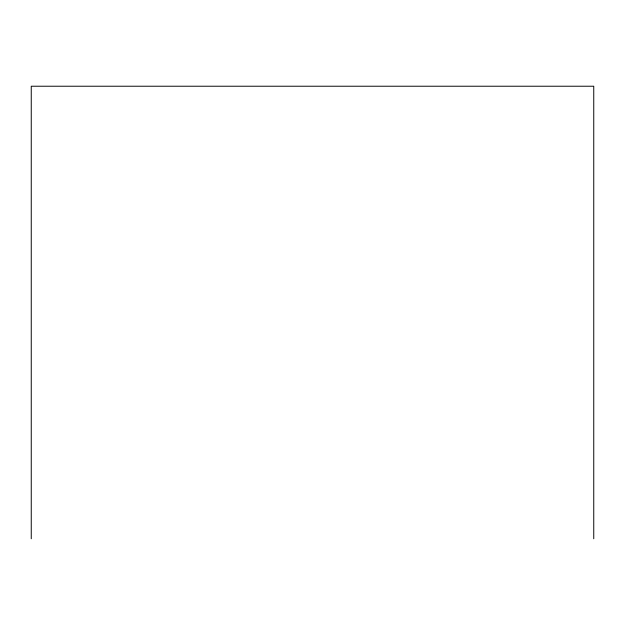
<?xml version="1.0" encoding="UTF-8"?>
<svg xmlns="http://www.w3.org/2000/svg" width="625" height="625" viewBox="0 0 625 625"><rect width="100%" height="100%" fill="white"/><g stroke="black" fill="none" stroke-linecap="round" stroke-linejoin="round"><path stroke-width="0.94" d="M593.75 538.773L593.75 86.227L31.25 86.227L31.25 538.773"/></g></svg>
